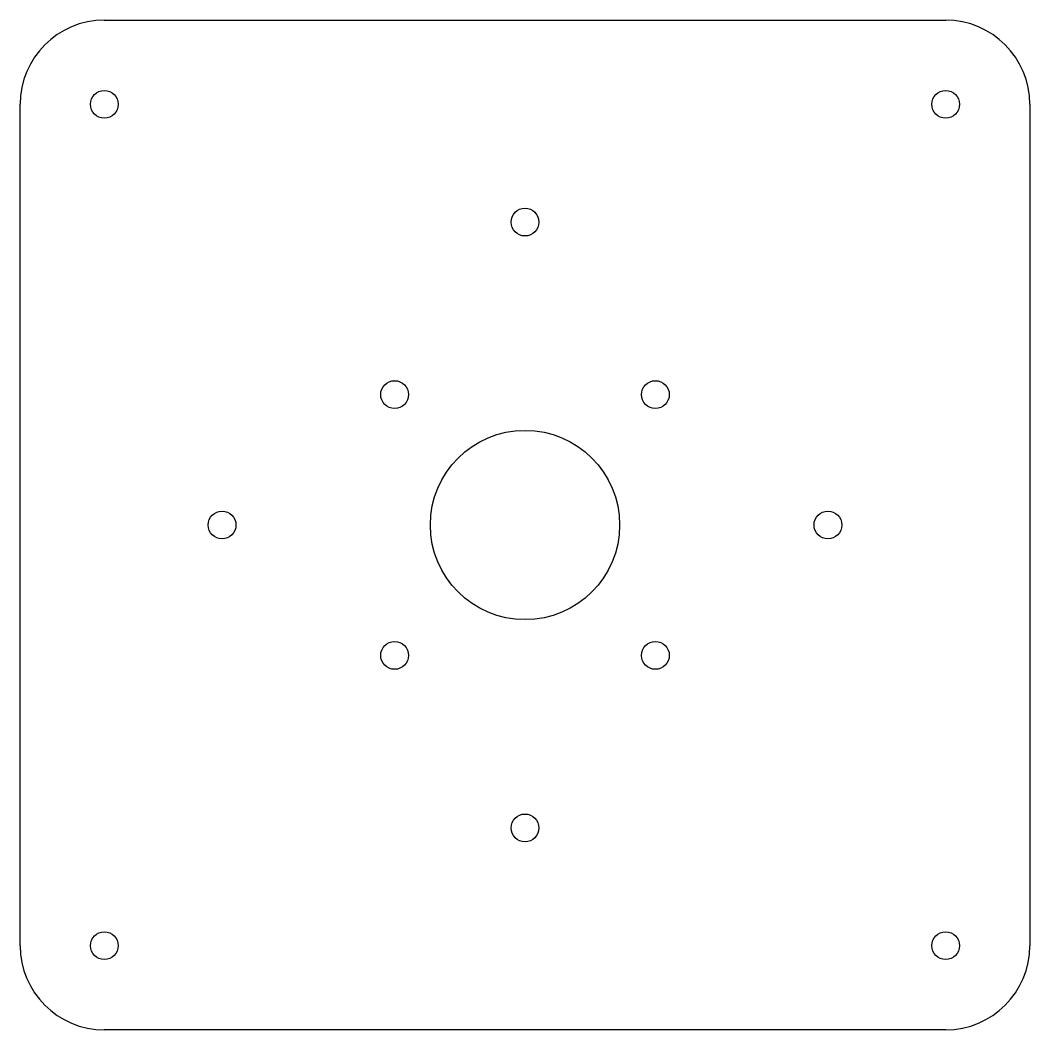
# Model space of a CAD drawing. Header units: millimetres. Extents: x -60 to 60, y -60 to 60.
import ezdxf

# ---------------------------------------------------------------- set-up
doc = ezdxf.new("R2010")
doc.units = ezdxf.units.MM

msp = doc.modelspace()

# ---------------------------------------------------------------- linework, layer by layer
for p, q in [((-50, 60), (50, 60)), ((-60, -50), (-60, 50)), ((60, 50), (60, -50)), ((50, -60), (-50, -60))]:
    msp.add_line(p, q)
for centre, radius in [((-50, 50), 1.65), ((50, 50), 1.65), ((0, 36), 1.65), ((-15.5, 15.5), 1.65), ((15.5, 15.5), 1.65), ((0, 0), 11.25), ((-36, 0), 1.65), ((36, 0), 1.65), ((-15.5, -15.5), 1.65), ((15.5, -15.5), 1.65), ((0, -36), 1.65), ((-50, -50), 1.65), ((50, -50), 1.65)]:
    msp.add_circle(centre, radius)
for centre, start, end in [((-50, 50), 90, 180), ((50, 50), 0, 90), ((-50, -50), 180, 270), ((50, -50), -90, 0)]:
    msp.add_arc(centre, 10, start, end)

doc.saveas('drawing.dxf')
